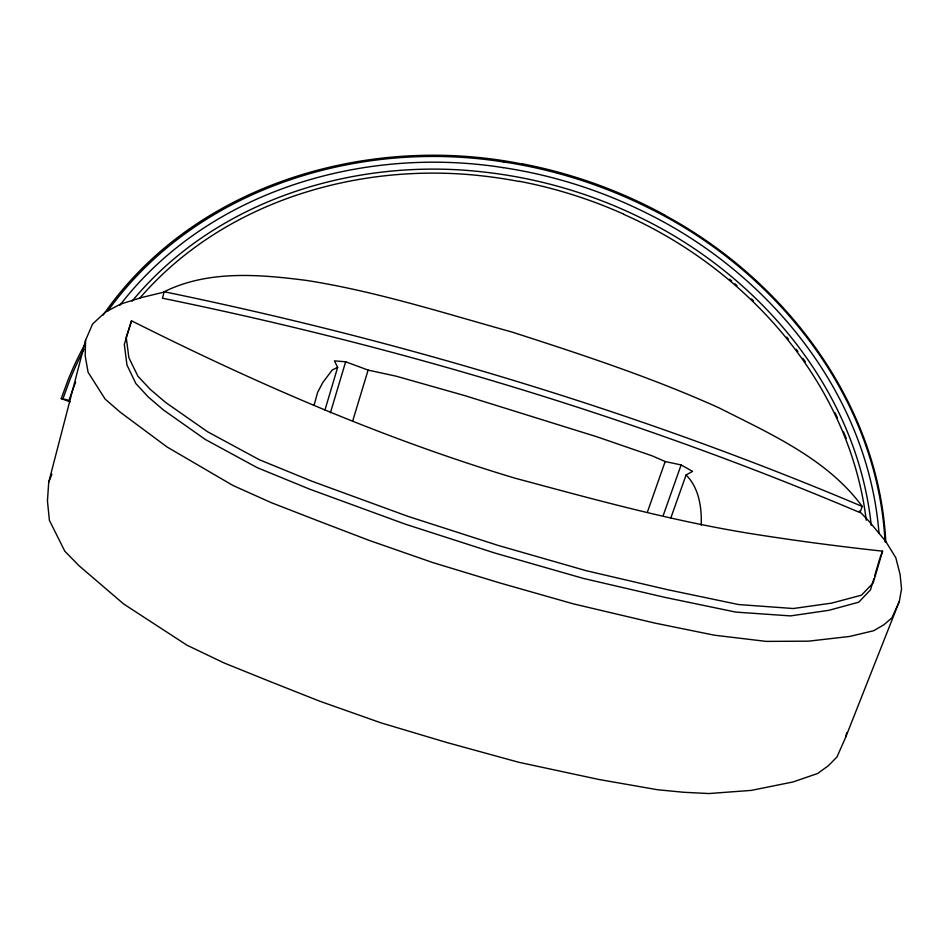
<?xml version="1.0" encoding="UTF-8"?>
<svg xmlns="http://www.w3.org/2000/svg" width="949" height="949" viewBox="0 0 949 949"><rect width="100%" height="100%" fill="white"/><g stroke="black" fill="none" stroke-linecap="round" stroke-linejoin="round"><path stroke-width="1.42" d="M164.675 291.96L141.555 297.547L120.547 304.083L105.434 312.102L92.587 324.024L85.576 340.264L85.196 355.875L88.091 372.245L105.102 399.066L120.25 412.21L167.095 447.015L232.873 485.437L271.473 502.745L318.283 520.93L369.327 540.456L432.602 562.508L499.732 582.911L573.338 603.861L654.881 623.09L714.431 635.201L766.211 641.394L808.524 641.168L849.652 636.459L873.709 630.717L883.875 624.774L891.918 617.835L899.32 601.429L901.55 588.973L900.091 574.43L895.832 557.81L885.797 541.464L869.213 521.487L859.248 511.037M85.576 340.264L48.719 482.234L47.45 500.977L49.407 520.36L64.817 551.215L79.147 565.841L123.75 604.05L186.941 645.178L224.32 663.066L269.813 681.429L319.422 701.086L381.071 722.889L446.647 742.462L518.688 762.261L598.807 779.461L657.491 789.734L683.458 792.261L708.879 793.542L751.323 790.387L792.984 781.976L817.623 773.506L828.335 765.748L836.994 756.946L845.808 736.91L899.32 601.429M701.216 525.2C701.857 507.656 699.093 487.952 686.091 474.963L692.556 471.38L681.121 464.939L665.178 461.534L652.046 455.805L596.826 436.765L465.188 395.745L396.255 376.207L368.105 370.098L345.65 361.771L334.463 360.893L337.642 367.393L324.949 410.015M845.808 736.91L846.71 732.818M131.52 320.786L126.205 337.322L128.898 357.749L137.878 376.148L150.203 389.339L165.529 402.376L207.499 431.712L259.397 459.767L312.043 481.285L407.856 516.327L497.869 545.343L586.114 570.681L667.859 589.756L738.559 604.549L793.281 608.523L831.68 603.113L861.455 595.177L873.163 583.006L882.57 551.155C840.375 546.588 798.287 541.06 756.365 534.489C674.656 521.772 594.691 499.542 514.904 478.154C382.317 438.296 255.079 382.874 131.52 320.786L124.319 344.404L126.964 365.033L135.885 383.598L148.163 396.872L163.453 409.98L205.328 439.47L257.12 467.62L309.682 489.162L405.365 524.192L495.283 553.172L583.433 578.439L665.119 597.407L735.76 612.093L790.481 615.901L828.916 610.302L858.738 602.188L870.506 589.851L873.827 578.653M164.189 291.746L162.445 298.211C401.059 347.037 635.628 417.418 859.924 512.567L862.261 506.469C827.208 458.853 770.481 433.942 719.152 407.928C652.01 377.607 581.915 354.558 511.867 332.02C444.037 313.123 376.539 291.45 306.859 280.477C259.552 274.368 208.187 269.907 164.189 291.746C402.945 340.964 637.669 411.463 862.261 506.469M314.036 405.377L317.595 392.459L322.79 382.542L332.269 369.968L337.642 367.393M874.658 575.853L879.628 559.044M330.394 412.803L345.65 361.771M352.648 421.154L368.105 370.098M647.645 511.404L665.178 461.534M663.327 515.188L681.121 464.939M670.86 517.834L686.091 474.963M70.179 401.818L61.234 398.639L68.067 379.908A324.807 323.49 -24.3 0 1 85.125 343.965M61.234 398.639L62.954 398.794L69.74 380.158A323.336 322.031 -24.1 0 1 84.022 349.362M880.043 557.644L882.57 551.155M48.719 482.234L51.887 474.239M103.133 315.104C194.094 183.371 369.849 133.168 522.377 164.082M107.795 311.011C195.791 188.519 358.556 138.649 503.836 162.03M119.645 305.554C207.736 190.808 363.692 145.458 503.231 167.653M139.586 298.377C223.039 201.449 358.39 161.544 483.077 175.992A476.742 471.689 -68.8 0 1 519.317 181.52M132.077 301.189C215.921 199.527 355.472 157.036 483.812 172.042A484.156 478.913 -68.5 0 1 642.343 218.614C760.932 276.74 857.196 391.273 871.218 525.343M62.954 398.794L68.98 400.466A315.376 314.072 -23.6 0 1 75.635 382.186M623.718 214.355C747.1 268.864 849.509 383.42 866.247 520.206M664.573 215.15C784.811 279.872 878.952 403.23 885.82 542.46M729.567 279.231L731.738 280.999M734.906 283.787L737.005 285.649M751.501 298.923L753.53 300.869M786.709 337.073L788.465 339.267M796.247 349.232L797.895 351.498M802.854 358.319L805.333 361.735M835.013 412.696L837.386 417.797M843.602 431.961L846.259 438.474M885.026 541.879C877.6 396.706 775.416 269.753 647.704 207.463A498.035 492.614 -68.4 0 0 503.848 161.959M879.011 533.35C867.991 393.586 768.749 272.778 645.439 212.54A492.08 486.718 -68.4 0 0 503.231 167.617M664.668 214.984A495.437 490.159 -68.5 0 0 613.327 190.702A499.933 494.476 -68 0 0 522.424 163.845M519.364 181.295A481.226 475.983 -68.2 0 1 623.79 214.201"/></g></svg>
